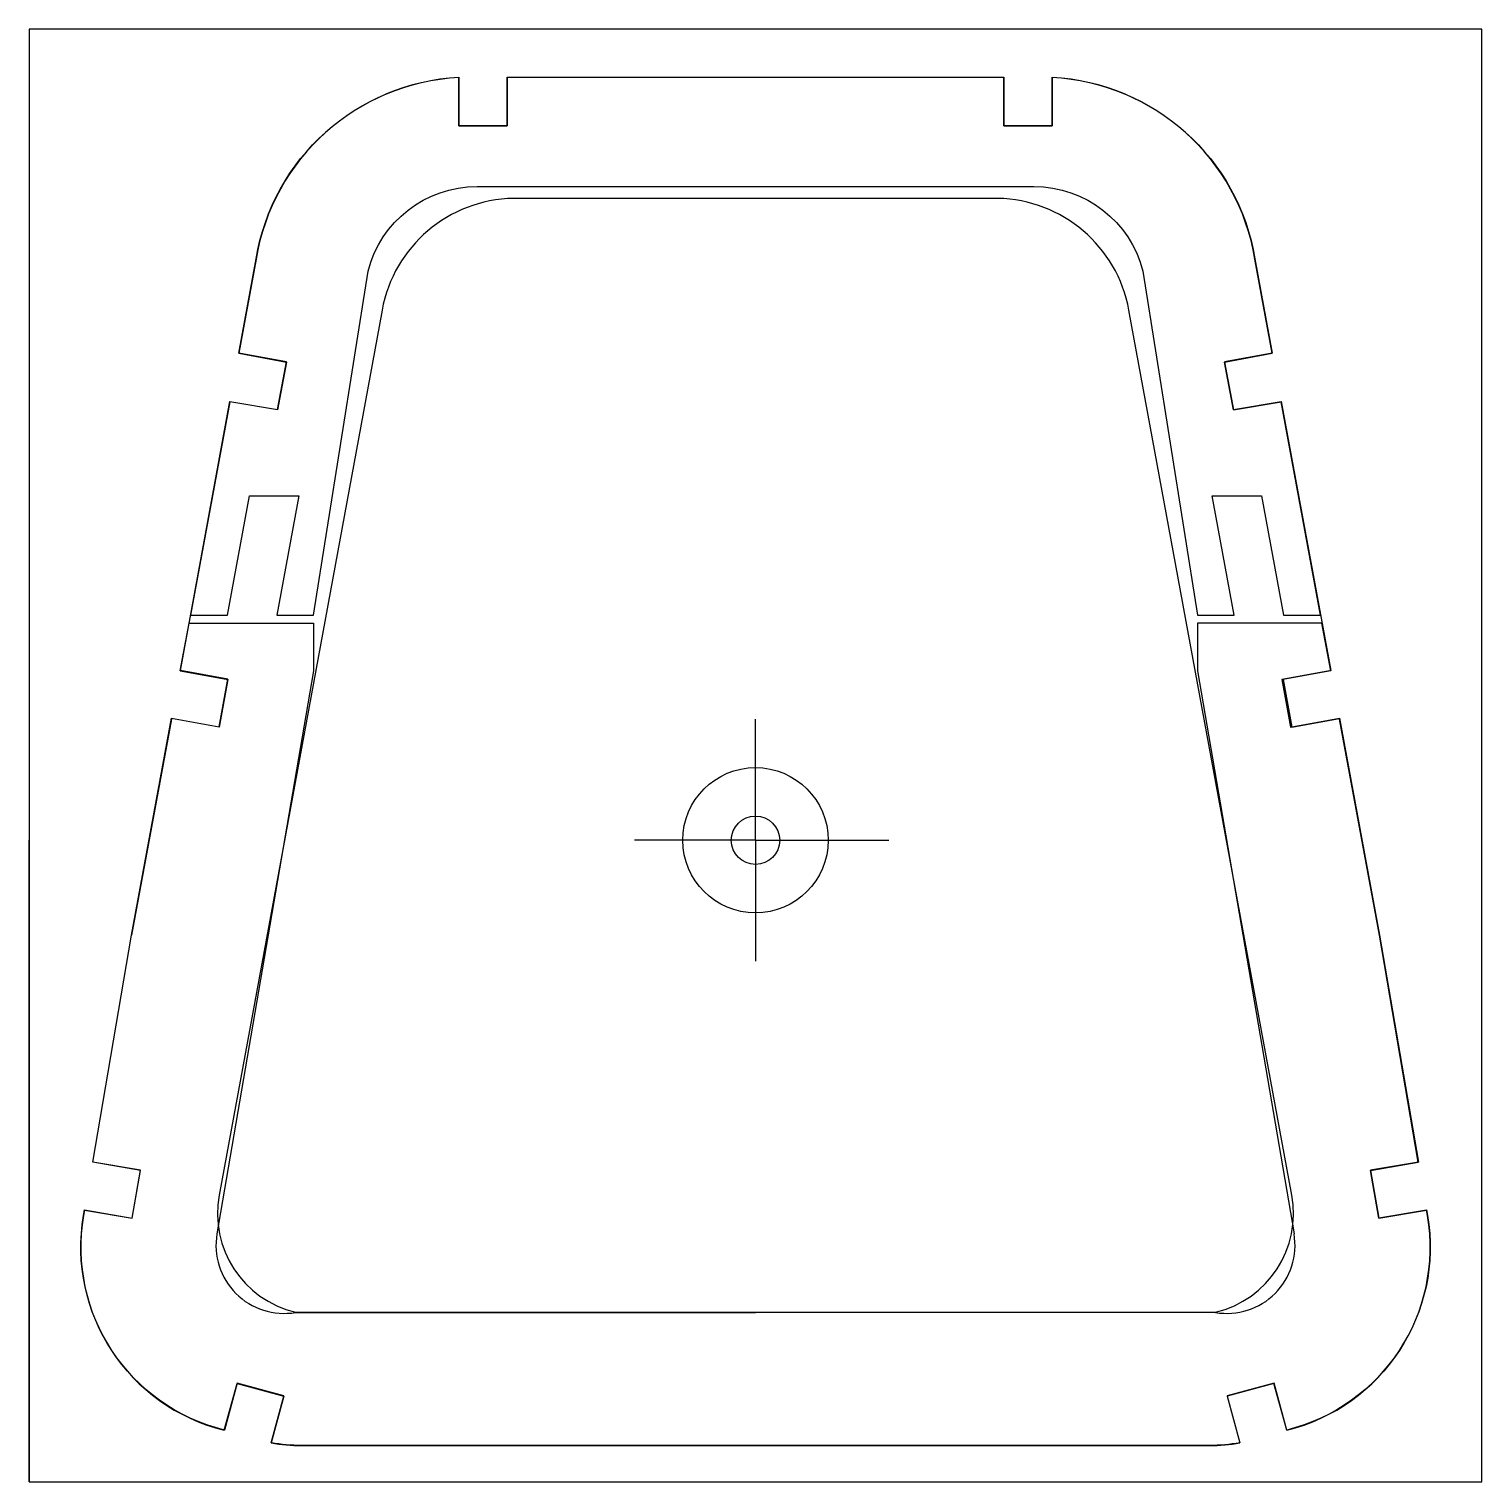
# Model space of a CAD drawing. Header units: millimetres. Extents: x -30 to 30, y -26.5 to 33.5.
import ezdxf

# ---------------------------------------------------------------- set-up
doc = ezdxf.new("R2010")
doc.units = ezdxf.units.MM
doc.layers.get('0').update_dxf_attribs({"linetype": 'CONTINUOUS'})

msp = doc.modelspace()

# ---------------------------------------------------------------- linework, layer by layer
for p, q in [((-23.754, 7), (-23.391, 8.967)), ((-23.391, 8.967), (-18.25, 8.967)), ((-18.25, 8.967), (-18.25, 7)), ((18.25, 8.967), (18.25, 7)), ((23.391, 8.967), (18.25, 8.967)), ((23.754, 7), (23.391, 8.967)), ((-23.754, 7), (-21.787, 6.638)), ((-18.25, 7), (-22.24, -16.257)), ((-21.787, 6.638), (-22.149, 4.671)), ((18.25, 7), (22.24, -16.257)), ((23.754, 7), (21.787, 6.638)), ((21.787, 6.638), (22.149, 4.671)), ((-24.122, 5), (-25.764, -3.923)), ((-24.122, 5), (-25.764, -3.923)), ((-24.116, 5.033), (-24.122, 5)), ((-22.149, 4.671), (-24.116, 5.033)), ((0, 0), (0, 5)), ((22.149, 4.671), (24.116, 5.033)), ((24.116, 5.033), (24.122, 5)), ((25.764, -3.923), (24.122, 5)), ((25.764, -3.923), (24.122, 5)), ((-30, -26.5), (-30, 0)), ((0, 0), (-5, 0)), ((0, 0), (-5, 0)), ((0, 0), (0.5, 0)), ((0, 0), (5, 0)), ((0, 0), (0, -5)), ((0.5, 0), (5.5, 0)), ((-27.373, -13.301), (-25.764, -3.923)), ((27.373, -13.301), (25.764, -3.923)), ((-25.402, -13.639), (-27.373, -13.301)), ((-25.74, -15.61), (-25.402, -13.639)), ((25.402, -13.639), (27.373, -13.301)), ((25.74, -15.61), (25.402, -13.639)), ((-27.711, -15.272), (-27.75, -15.5)), ((-27.711, -15.272), (-25.74, -15.61)), ((27.711, -15.272), (25.74, -15.61)), ((27.75, -15.5), (27.711, -15.272)), ((-19, -19.5), (0, -19.5)), ((19, -19.5), (0, -19.5)), ((-21.936, -24.365), (-21.412, -22.435)), ((-21.412, -22.435), (-19.482, -22.959)), ((21.412, -22.435), (19.482, -22.959)), ((21.936, -24.365), (21.412, -22.435)), ((-19.482, -22.959), (-20, -24.891)), ((19.482, -22.959), (20, -24.891)), ((-18.75, -25), (18.75, -25))]:
    msp.add_line(p, q)
msp.add_lwpolyline([(-30, -26.5), (30, -26.5), (30, 33.5), (-30, 33.5)], close=True)
for points in [[(25.404, -13.638), (25.402, -13.639), (25.74, -15.61), (27.711, -15.272), (27.709, -15.263), (27.712, -15.263), (27.751, -15.491, -0.393734), (21.937, -24.355), (21.413, -22.425), (19.483, -22.949), (19.485, -22.958), (19.482, -22.959), (19.998, -24.882, -0.043554), (18.751, -24.991), (-18.749, -24.991, -0.043625), (-19.998, -24.881), (-19.482, -22.959), (-19.483, -22.958), (-19.481, -22.949), (-21.411, -22.425), (-21.935, -24.355, -0.393734), (-27.749, -15.491), (-27.71, -15.263), (-25.739, -15.601), (-25.401, -13.629), (-27.372, -13.291), (-25.763, -3.913), (-24.115, 5.042), (-22.148, 4.68), (-21.786, 6.647), (-23.752, 7.009), (-21.707, 18.119), (-19.734, 17.79), (-19.372, 19.757), (-21.339, 20.119), (-20.624, 24.005, -0.352579), (-12.249, 31.509), (-12.249, 31.5), (-12.25, 31.5), (-12.25, 29.5), (-10.25, 29.5), (-10.25, 29.509), (-10.249, 29.509), (-10.249, 31.509), (10.251, 31.509), (10.251, 31.5), (10.25, 31.5), (10.25, 29.5), (12.25, 29.5), (12.25, 29.509), (12.251, 29.509), (12.251, 31.509, -0.352579), (20.626, 24.005), (21.341, 20.119), (19.374, 19.757), (19.376, 19.749), (19.373, 19.748), (19.735, 17.781), (21.708, 18.11, -0.00006), (21.707, 18.119), (21.709, 18.119), (23.755, 7.009), (23.7, 6.999), (23.7, 7), (21.733, 6.638), (22.095, 4.671), (22.15, 4.681), (22.15, 4.68), (24.117, 5.042), (25.765, -3.913), (27.374, -13.291), (25.403, -13.629)], [(10.25, 29.5), (10.25, 31.5), (-10.25, 31.5), (-10.25, 29.5), (-12.25, 29.5), (-12.25, 31.5, 0.352579), (-20.625, 23.996), (-21.34, 20.11), (-19.373, 19.748), (-19.735, 17.781), (-21.708, 18.11), (-23.33, 9.3), (-21.8, 9.3), (-20.895, 14.217), (-19.128, 14.217), (-18.861, 14.217), (-18.928, 13.855), (-19.766, 9.3), (-18.25, 9.3), (-16, 23.5, -0.343108), (-11.5, 27), (11.5, 27, -0.343108), (16, 23.5), (18.25, 9.3), (19.766, 9.3), (18.928, 13.855), (18.861, 14.217), (19.128, 14.217), (20.895, 14.217), (21.8, 9.3), (23.33, 9.3), (21.708, 18.11), (19.735, 17.781), (19.373, 19.748), (21.34, 20.11), (20.625, 23.996, 0.352579), (12.25, 31.5), (12.25, 29.5)], [(-15.42, 21.897), (-22.148, -14.652, 0.398806), (-18.999, -19.491), (19.001, -19.491, 0.398806), (22.15, -14.652), (15.422, 21.897, 0.355813), (10.001, 26.509), (-9.999, 26.509, 0.355813)]]:
    msp.add_lwpolyline(points, format="xyb", close=True)
for radius in [3, 1]:
    msp.add_circle((0, 0), radius)
for centre, radius, start, end in [((-20.087, -16.813), 7.775, 170.2758, 256.24072), ((20.087, -16.813), 7.775, -76.24072, 9.7242), ((-19.472, -16.732), 2.808, 170.26518, 279.68477), ((19.472, -16.732), 2.808, -99.68477, 9.73482), ((-18.75, -17.804), 7.196, 259.99686, 270), ((18.75, -17.804), 7.196, 270, 280.00314)]:
    msp.add_arc(centre, radius, start, end)

doc.saveas('drawing.dxf')
